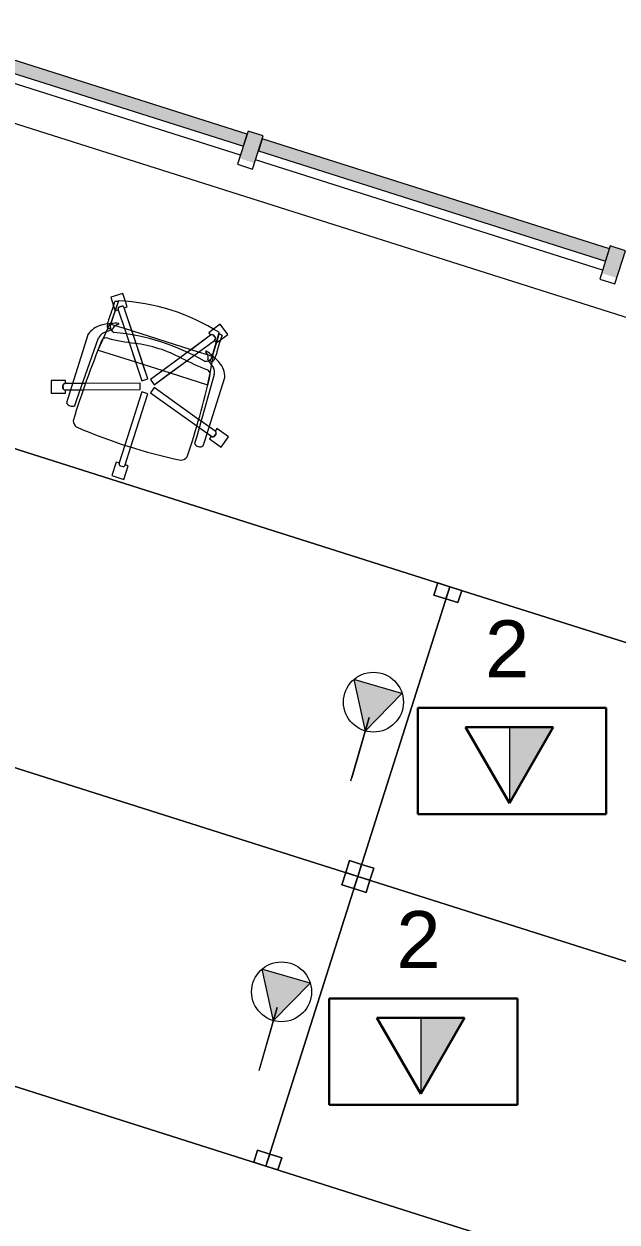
# Model space of a CAD drawing. Header units: inches. Extents: x 385 to 2249, y -1773 to -36.
# Drawn here: x 1794.3 to 1887.9, y -623.5 to -434.2 of the extents above; entities that cross this region are included whole.
import ezdxf

# ---------------------------------------------------------------- set-up
doc = ezdxf.new("R2010")
doc.units = ezdxf.units.IN
doc.header["$MEASUREMENT"] = 0
for name, color, linetype, lineweight in [('A-ANNO-NOTE', 131, 'Continuous', 30), ('A-GLAZ-CURT', 52, 'Continuous', 13), ('A-GLAZ-CWMG', 51, 'Continuous', 13), ('A-WALL', 113, 'Continuous', 13), ('I-FURN', 30, 'Continuous', 9)]:
    doc.layers.add(name, color=color, linetype=linetype, lineweight=lineweight)
doc.styles.add('Swis721 Lt BT', font='swissl.ttf', dxfattribs={"height": 9})

# ---------------------------------------------------------------- blocks, each defined once
blk = doc.blocks.new('System Panel - Glazed 2-5034848-Level 7 POWER _ SIGNAL')
at = {"layer": 'A-GLAZ-CURT', "lineweight": 9}
blk.add_hatch(color=7, dxfattribs=at).paths.add_polyline_path([(28.75, 0.25), (28.75, 2.25), (-28.75, 2.25), (-28.75, 0.25)], flags=0)
at = {"layer": 'A-GLAZ-CURT', "color": 8, "lineweight": 20}
for p, q in [((28.75, 2.25), (-28.75, 2.25)), ((-28.75, 2.25), (-28.75, 0.25)), ((28.75, 0.25), (28.75, 2.25)), ((-28.75, 0.25), (28.75, 0.25))]:
    blk.add_line(p, q, dxfattribs=at)
blk = doc.blocks.new('Rectangular Mullion - 2_5_ x 5_ rectangular-5019623-Level 7 POWER _ SIGNAL')
at = {"layer": 'A-GLAZ-CWMG', "lineweight": 9}
blk.add_hatch(color=7, dxfattribs=at).paths.add_polyline_path([(0, 1.76), (0, -2.75), (-2.5, -2.75), (-2.5, 1.76), (-1.23, 1.76)], flags=0)
at = {"layer": 'A-GLAZ-CWMG', "color": 8, "lineweight": 20}
for p, q in [((-2.5, 2.75), (0, 2.75)), ((-2.5, -2.75), (-2.5, 2.75)), ((0, 2.75), (0, -2.75)), ((0, -2.75), (-2.5, -2.75))]:
    blk.add_line(p, q, dxfattribs=at)
blk = doc.blocks.new('System Panel - Glazed 2-5035148-Level 7 POWER _ SIGNAL')
at = {"layer": 'A-GLAZ-CURT', "lineweight": 9}
blk.add_hatch(color=7, dxfattribs=at).paths.add_polyline_path([(28.75, 0.25), (28.75, 2.25), (-28.75, 2.25), (-28.75, 0.25), (27.79, 0.25)], flags=0)
at = {"layer": 'A-GLAZ-CURT', "color": 8, "lineweight": 20}
for p, q in [((28.75, 2.25), (-28.75, 2.25)), ((-28.75, 2.25), (-28.75, 0.25)), ((28.75, 0.25), (28.75, 2.25)), ((-28.75, 0.25), (28.75, 0.25))]:
    blk.add_line(p, q, dxfattribs=at)
blk = doc.blocks.new('Walls 68 - Walls 3-5097730-Level 7 POWER _ SIGNAL')
at = {"layer": 'A-WALL', "lineweight": 9}
for p, q in [((59.48, -1675.39), (59.48, -1462.79)), ((53.49, -1571.3), (53.49, -1628.8)), ((53.49, -1631.3), (53.49, -1688.8))]:
    blk.add_line(p, q, dxfattribs=at)
blk = doc.blocks.new('Rectangular Table - Rectangular Table-V44-Level 7 POWER _ SIGNAL')
at = {"layer": 'I-FURN'}
for p, q in [((-46, 24), (-48, 24)), ((-48, 24), (-48, 22)), ((-48, 22), (-48, 24)), ((-48, 24), (-46, 24)), ((48, 24), (-48, 24)), ((-48, 24), (-48, -24)), ((-48, -24), (-48, 24)), ((-48, 24), (48, 24)), ((-46, 22), (-46, 24)), ((-46, 24), (-46, 22)), ((46, 24), (46, 22)), ((48, 24), (46, 24)), ((46, 24), (48, 24)), ((46, 22), (46, 24)), ((48, 22), (48, 24)), ((48, 24), (48, 22)), ((48, -24), (48, 24)), ((48, 24), (48, -24)), ((-48, 22), (-46, 22)), ((-46, 22), (-48, 22)), ((46, 22), (48, 22)), ((48, 22), (46, 22)), ((-46, -22), (-48, -22)), ((-48, -22), (-48, -24)), ((-48, -24), (-48, -22)), ((-48, -22), (-46, -22)), ((-46, -24), (-46, -22)), ((-46, -22), (-46, -24)), ((48, -22), (46, -22)), ((46, -22), (46, -24)), ((46, -24), (46, -22)), ((46, -22), (48, -22)), ((48, -24), (48, -22)), ((48, -22), (48, -24)), ((-48, -24), (-46, -24)), ((-46, -24), (-48, -24)), ((-48, -24), (48, -24)), ((48, -24), (-48, -24)), ((46, -24), (48, -24)), ((48, -24), (46, -24))]:
    blk.add_line(p, q, dxfattribs=at)
blk = doc.blocks.new('Rectangular Table - Rectangular Table-V46-Level 7 POWER _ SIGNAL')
at = {"layer": 'I-FURN'}
for p, q in [((-46, 24), (-48, 24)), ((-48, 24), (-48, 23.86)), ((-48, 23.86), (-48, 24)), ((-48, 24), (-46, 24)), ((48, 24), (-48, 24)), ((-48, 24), (-48, -24)), ((-48, 23.86), (-48, 24)), ((-48, 24), (48, 24)), ((-48, 23.86), (-48, 22)), ((-48, 22.14), (-48, 23.86)), ((-48, -23.86), (-48, 23.86)), ((-46, 22), (-46, 24)), ((-46, 24), (-46, 22)), ((46, 24), (46, 22)), ((48, 24), (46, 24)), ((46, 24), (48, 24)), ((46, 22), (46, 24)), ((48, 22), (48, 24)), ((48, 24), (48, 22)), ((48, -24), (48, 24)), ((48, 24), (48, -24)), ((-48, 22), (-48, 22.14)), ((-48, 22), (-46, 22)), ((-46, 22), (-48, 22)), ((46, 22), (48, 22)), ((48, 22), (46, 22)), ((-46, -22), (-48, -22)), ((-48, -22), (-48, -23.86)), ((-48, -23.86), (-48, -22)), ((-48, -22), (-46, -22)), ((-46, -24), (-46, -22)), ((-46, -22), (-46, -24)), ((48, -22), (46, -22)), ((46, -22), (46, -24)), ((46, -24), (46, -22)), ((46, -22), (48, -22)), ((48, -24), (48, -22)), ((48, -22), (48, -24)), ((-48, -23.86), (-48, -24)), ((-48, -24), (-48, -23.86)), ((-48, -24), (-48, -23.86)), ((-48, -24), (-46, -24)), ((-46, -24), (-48, -24)), ((-48, -24), (48, -24)), ((48, -24), (-48, -24)), ((46, -24), (48, -24)), ((48, -24), (46, -24))]:
    blk.add_line(p, q, dxfattribs=at)
blk = doc.blocks.new('Rectangular Table - Rectangular Table-5809073-Level 7 POWER _ SIGNAL')
at = {"layer": 'I-FURN'}
for p, q in [((-46, 24), (-48, 24)), ((-48, 24), (-48, 22)), ((-48, 22), (-48, 24)), ((-48, 24), (-46, 24)), ((48, 24), (-48, 24)), ((-48, 24), (-48, -24)), ((-48, -24), (-48, 24)), ((-48, 24), (48, 24)), ((-46, 22), (-46, 24)), ((-46, 24), (-46, 22)), ((46, 24), (46, 22)), ((48, 24), (46, 24)), ((46, 24), (48, 24)), ((46, 22), (46, 24)), ((48, 22), (48, 24)), ((48, 24), (48, 22)), ((48, -24), (48, 24)), ((48, 24), (48, -24)), ((-48, 22), (-46, 22)), ((-46, 22), (-48, 22)), ((46, 22), (48, 22)), ((48, 22), (46, 22)), ((-46, -22), (-48, -22)), ((-48, -22), (-48, -24)), ((-48, -24), (-48, -22)), ((-48, -22), (-46, -22)), ((-46, -24), (-46, -22)), ((-46, -22), (-46, -24)), ((48, -22), (46, -22)), ((46, -22), (46, -24)), ((46, -24), (46, -22)), ((46, -22), (48, -22)), ((48, -24), (48, -22)), ((48, -22), (48, -24)), ((-48, -24), (-46, -24)), ((-46, -24), (-48, -24)), ((-48, -24), (48, -24)), ((48, -24), (-48, -24)), ((46, -24), (48, -24)), ((48, -24), (46, -24))]:
    blk.add_line(p, q, dxfattribs=at)
blk = doc.blocks.new('Rectangular Table - Rectangular Table-V51-Level 7 POWER _ SIGNAL')
at = {"layer": 'I-FURN'}
for p, q in [((-46, 24), (-48, 24)), ((-48, 24), (-48, 23.86)), ((-48, 23.86), (-48, 24)), ((-48, 24), (-46, 24)), ((48, 24), (-48, 24)), ((-48, 24), (-48, -24)), ((-48, 23.86), (-48, 24)), ((-48, 24), (48, 24)), ((-48, 23.86), (-48, 22)), ((-48, 22), (-48, 23.86)), ((-48, -23.86), (-48, 23.86)), ((-46, 22), (-46, 24)), ((-46, 24), (-46, 22)), ((46, 24), (46, 22)), ((48, 24), (46, 24)), ((46, 24), (48, 24)), ((46, 22), (46, 24)), ((48, 22), (48, 24)), ((48, 24), (48, 22)), ((48, -24), (48, 24)), ((48, 24), (48, -24)), ((-48, 22), (-46, 22)), ((-46, 22), (-48, 22)), ((46, 22), (48, 22)), ((48, 22), (46, 22)), ((-46, -22), (-48, -22)), ((-48, -22), (-48, -23.86)), ((-48, -22.14), (-48, -22)), ((-48, -22), (-46, -22)), ((-48, -23.86), (-48, -22.14)), ((-46, -24), (-46, -22)), ((-46, -22), (-46, -24)), ((48, -22), (46, -22)), ((46, -22), (46, -24)), ((46, -24), (46, -22)), ((46, -22), (48, -22)), ((48, -24), (48, -22)), ((48, -22), (48, -24)), ((-48, -23.86), (-48, -24)), ((-48, -24), (-48, -23.86)), ((-48, -24), (-48, -23.86)), ((-48, -24), (-46, -24)), ((-46, -24), (-48, -24)), ((-48, -24), (48, -24)), ((48, -24), (-48, -24)), ((46, -24), (48, -24)), ((48, -24), (46, -24))]:
    blk.add_line(p, q, dxfattribs=at)
blk = doc.blocks.new('F-Haworth_Chair_X99-Seminar - X99 Advanced Seminar Chair-V71-Level 7 POWER _ SIGNAL')
at = {"layer": 'I-FURN'}
for p, q in [((-8.08, 12.82), (-9.7, 11.65)), ((-8.08, 12.82), (-9.7, 11.65)), ((-9.7, 11.65), (-8.88, 10.52)), ((-9.7, 11.65), (-8.88, 10.52)), ((-8.34, 11.52), (-8.42, 7.57)), ((-8.42, 7.57), (-8.34, 11.37)), ((-7.29, 11.74), (-8.08, 12.82)), ((-7.29, 11.74), (-8.08, 12.82)), ((-6.76, 11), (-7.29, 11.74)), ((-6.76, 11), (-7.29, 11.74)), ((7.29, 11.74), (6.76, 11)), ((7.29, 11.74), (6.76, 11)), ((8.08, 12.82), (7.29, 11.74)), ((8.08, 12.82), (7.29, 11.74)), ((9.7, 11.65), (8.08, 12.82)), ((9.7, 11.65), (8.08, 12.82)), ((8.42, 7.57), (8.34, 11.52)), ((8.34, 11.37), (8.42, 7.57)), ((8.88, 10.52), (9.7, 11.65)), ((8.88, 10.52), (9.7, 11.65)), ((-8.88, 10.52), (-8.38, 9.83)), ((-8.88, 10.52), (-8.38, 9.83)), ((-8.38, 9.83), (-7.99, 10.11)), ((-8.38, 9.83), (-7.99, 10.11)), ((-8, 10.58), (-7.59, 10.88)), ((-8, 10.58), (-7.59, 10.88)), ((-7.59, 10.87), (-7.99, 10.57)), ((-7.59, 10.87), (-7.99, 10.57)), ((-7.97, 10.12), (-6.14, 7.6)), ((-7.97, 10.12), (-5.95, 7.33)), ((-4.9, 7.6), (-7.16, 10.71)), ((-4.47, 7.01), (-7.16, 10.71)), ((-7.15, 10.72), (-6.76, 11)), ((-7.15, 10.72), (-6.76, 11)), ((7.16, 10.71), (4.47, 7.01)), ((7.16, 10.71), (4.9, 7.6)), ((5.57, 6.82), (7.97, 10.12)), ((6.14, 7.6), (7.97, 10.12)), ((6.76, 11), (7.15, 10.72)), ((6.76, 11), (7.15, 10.72)), ((7.59, 10.88), (8, 10.58)), ((7.59, 10.88), (8, 10.58)), ((7.99, 10.57), (7.59, 10.87)), ((7.99, 10.57), (7.59, 10.87)), ((7.99, 10.11), (8.38, 9.83)), ((7.99, 10.11), (8.38, 9.83)), ((8.38, 9.83), (8.88, 10.52)), ((8.38, 9.83), (8.88, 10.52)), ((-8.6, 7.6), (-8.62, 7.43)), ((-8.49, 7.6), (-8.56, 7.6)), ((-7.65, 7.6), (-8.4, 7.6)), ((-6.14, 7.6), (-7.65, 7.6)), ((-7.18, 7.99), (-7.21, 8.13)), ((-4.9, 7.6), (-6.14, 7.6)), ((-6.14, 7.6), (-5.95, 7.33)), ((4.9, 7.6), (-4.9, 7.6)), ((-4.47, 7.01), (-4.9, 7.6)), ((4.9, 7.6), (4.47, 7.01)), ((6.14, 7.6), (4.9, 7.6)), ((5.57, 6.82), (6.14, 7.6)), ((7.65, 7.6), (6.14, 7.6)), ((7.21, 8.13), (7.18, 7.99)), ((8.4, 7.6), (7.65, 7.6)), ((8.56, 7.6), (8.49, 7.6)), ((8.62, 7.43), (8.6, 7.6)), ((-9.13, 5.92), (-8.07, 6.77)), ((-8.75, 6.22), (-8.88, 4.99)), ((-8.68, 6.87), (-8.75, 6.22)), ((-8.62, 7.42), (-8.68, 6.91)), ((-8.61, 6.81), (-8.23, 6.95)), ((-8.07, 6.77), (-7.95, 6.87)), ((-5.95, 7.33), (-5.57, 6.82)), ((-5.95, 7.33), (-5.57, 6.82)), ((-5.57, 6.82), (-4.79, 5.75)), ((-5.57, 6.82), (-4.79, 5.75)), ((-4.79, 5.75), (-2.89, 3.12)), ((-4.79, 5.75), (-1.04, 0.58)), ((-3.68, 5.91), (-4.47, 7.01)), ((-3.68, 5.91), (-4.47, 7.01)), ((-1.65, 3.12), (-3.68, 5.91)), ((-0.23, 1.17), (-3.68, 5.91)), ((3.68, 5.91), (0.23, 1.17)), ((1.04, 0.58), (4.79, 5.75)), ((3.68, 5.91), (1.65, 3.12)), ((2.89, 3.12), (4.79, 5.75)), ((4.47, 7.01), (3.68, 5.91)), ((4.47, 7.01), (3.68, 5.91)), ((4.79, 5.75), (5.57, 6.82)), ((4.79, 5.75), (5.57, 6.82)), ((7.95, 6.87), (8.03, 6.81)), ((8.07, 6.77), (9.13, 5.92)), ((8.23, 6.95), (8.61, 6.81)), ((8.68, 6.87), (8.62, 7.42)), ((8.75, 6.22), (8.68, 6.87)), ((8.88, 4.99), (8.75, 6.22)), ((-11.32, 5.06), (-11.32, -5.48)), ((-9.92, -5.36), (-9.57, 4.97)), ((-8.9, 4.8), (-9.07, 3.2)), ((-8.88, 4.99), (-8.89, 4.91)), ((8.89, 4.91), (8.88, 4.99)), ((9.07, 3.2), (8.9, 4.77)), ((9.57, 4.97), (9.92, -5.36)), ((11.32, -5.48), (11.32, 5.06)), ((-9.07, 3.2), (-9.07, 3.12)), ((-9.07, 3.12), (-2.89, 3.12)), ((-2.89, 3.12), (-1.65, 3.12)), ((-2.89, 3.12), (-1.04, 0.58)), ((-1.65, 3.12), (1.65, 3.12)), ((-0.23, 1.17), (-1.65, 3.12)), ((1.65, 3.12), (0.23, 1.17)), ((1.04, 0.58), (2.89, 3.12)), ((1.65, 3.12), (2.89, 3.12)), ((2.89, 3.12), (9.07, 3.12)), ((9.07, 3.12), (9.07, 3.2)), ((-1.18, 0.14), (-9.37, -2.52)), ((-1.18, 0.14), (-9.37, -2.52)), ((-0.87, -0.81), (-1.18, 0.14)), ((-0.87, -0.81), (-1.18, 0.14)), ((-1.04, 0.58), (-0.23, 1.17)), ((-1.04, 0.58), (-0.23, 1.17)), ((0.23, 1.17), (1.04, 0.58)), ((0.23, 1.17), (1.04, 0.58)), ((1.18, 0.14), (0.87, -0.81)), ((1.18, 0.14), (0.87, -0.81)), ((9.37, -2.52), (1.18, 0.14)), ((9.37, -2.52), (1.18, 0.14)), ((-9.38, -3.57), (-0.87, -0.81)), ((-9.38, -3.57), (-0.87, -0.81)), ((-0.5, -1.08), (-0.5, -9.91)), ((0.5, -1.08), (-0.5, -1.08)), ((-0.5, -1.08), (-0.5, -9.91)), ((0.5, -1.08), (-0.5, -1.08)), ((0.5, -9.91), (0.5, -1.08)), ((0.5, -9.91), (0.5, -1.08)), ((0.87, -0.81), (9.38, -3.57)), ((0.87, -0.81), (9.38, -3.57)), ((-12.55, -3.03), (-14.69, -3.72)), ((-12.55, -3.03), (-14.69, -3.72)), ((-14.69, -3.72), (-14.08, -5.62)), ((-14.69, -3.72), (-14.08, -5.62)), ((-12.4, -3.49), (-12.55, -3.03)), ((-12.4, -3.49), (-12.55, -3.03)), ((-11.32, -3.15), (-12.4, -3.5)), ((-11.32, -3.15), (-12.4, -3.5)), ((-9.83, -2.67), (-11.32, -3.15)), ((-9.83, -2.67), (-11.32, -3.15)), ((-11.32, -4.21), (-9.86, -3.73)), ((-11.32, -4.21), (-9.86, -3.73)), ((-9.86, -3.73), (-9.38, -3.57)), ((-9.86, -3.73), (-9.38, -3.57)), ((-9.37, -2.52), (-9.83, -2.67)), ((-9.37, -2.52), (-9.83, -2.67)), ((9.83, -2.67), (9.37, -2.52)), ((9.83, -2.67), (9.37, -2.52)), ((9.38, -3.57), (9.86, -3.73)), ((9.38, -3.57), (9.86, -3.73)), ((11.32, -3.15), (9.83, -2.67)), ((11.32, -3.15), (9.83, -2.67)), ((9.86, -3.73), (11.32, -4.21)), ((9.86, -3.73), (11.32, -4.21)), ((12.4, -3.5), (11.32, -3.15)), ((12.4, -3.5), (11.32, -3.15)), ((12.55, -3.03), (12.4, -3.49)), ((12.55, -3.03), (12.4, -3.49)), ((14.69, -3.72), (12.55, -3.03)), ((14.69, -3.72), (12.55, -3.03)), ((14.08, -5.62), (14.69, -3.72)), ((14.08, -5.62), (14.69, -3.72)), ((-14.08, -5.62), (-11.94, -4.93)), ((-14.08, -5.62), (-11.94, -4.93)), ((-12.53, -4.34), (-12.69, -3.85)), ((-12.53, -4.34), (-12.69, -3.85)), ((-12.68, -3.86), (-12.52, -4.33)), ((-12.68, -3.86), (-12.52, -4.33)), ((-12.09, -4.45), (-11.32, -4.21)), ((-12.09, -4.45), (-11.32, -4.21)), ((-11.94, -4.93), (-12.09, -4.47)), ((-11.94, -4.93), (-12.09, -4.47)), ((-11.32, -5.48), (-11.3, -6.32)), ((-9.92, -6.36), (-9.92, -5.36)), ((9.92, -5.36), (9.92, -6.36)), ((11.3, -6.32), (11.32, -5.48)), ((11.32, -4.21), (12.09, -4.45)), ((11.32, -4.21), (12.09, -4.45)), ((12.09, -4.47), (11.94, -4.93)), ((12.09, -4.47), (11.94, -4.93)), ((11.94, -4.93), (14.08, -5.62)), ((11.94, -4.93), (14.08, -5.62)), ((12.52, -4.33), (12.68, -3.86)), ((12.52, -4.33), (12.68, -3.86)), ((12.69, -3.85), (12.53, -4.34)), ((12.69, -3.85), (12.53, -4.34)), ((-0.5, -9.91), (-0.5, -12.88)), ((-0.5, -9.91), (-0.5, -12.88)), ((0.5, -12.88), (0.5, -9.91)), ((0.5, -12.88), (0.5, -9.91)), ((-0.52, -12.88), (-1, -12.88)), ((-1, -12.88), (-1, -15.13)), ((-0.52, -12.88), (-1, -12.88)), ((-1, -12.88), (-1, -15.13)), ((1, -12.88), (0.52, -12.88)), ((1, -12.88), (0.52, -12.88)), ((1, -15.13), (1, -12.88)), ((1, -15.13), (1, -12.88)), ((-1, -15.13), (1, -15.13)), ((-1, -15.13), (1, -15.13)), ((0.26, -13.26), (-0.26, -13.26)), ((0.26, -13.26), (-0.26, -13.26)), ((-0.25, -13.25), (0.25, -13.25)), ((-0.25, -13.25), (0.25, -13.25))]:
    blk.add_line(p, q, dxfattribs=at)
for centre, radius, start, end in [((0, -20.73), 33.17, 104.5766, 105.5522), ((0, -20.29), 32.89, 75.3075, 104.696), ((0, -20.73), 33.17, 74.4478, 75.4234), ((-36.06, 10.03), 27.2, 355.9857, 2.5118), ((-7.66, 10.36), 0.407, 147.1651, 216.8349), ((-7.66, 10.36), 0.407, 147.1651, 216.8349), ((-7.64, 10.36), 0.406, 148.6199, 216), ((-7.64, 10.36), 0.406, 148.6199, 216), ((-7.48, 10.49), 0.407, 35.1651, 104.8349), ((-7.48, 10.49), 0.407, 35.1651, 104.8349), ((-7.49, 10.47), 0.406, 36, 103.3801), ((-7.49, 10.47), 0.406, 36, 103.3801), ((7.48, 10.49), 0.407, 75.1651, 144.8349), ((7.48, 10.49), 0.407, 75.1651, 144.8349), ((7.49, 10.47), 0.406, 76.6199, 144), ((7.49, 10.47), 0.406, 117.0479, 144), ((7.49, 10.47), 0.406, 76.6199, 117.0479), ((7.64, 10.36), 0.406, 324, 31.3801), ((7.64, 10.36), 0.406, 324, 17.9041), ((7.66, 10.36), 0.407, 323.1651, 32.8349), ((7.66, 10.36), 0.407, 323.1651, 32.8349), ((7.64, 10.36), 0.406, 17.9041, 31.3801), ((36.06, 10.03), 27.2, 177.4882, 184.0143), ((-5.2, 7.86), 3.74, 175.9857, 189.9064), ((-4.71, -1.15), 9.61, 113.5094, 116.0036), ((-4.71, -1.15), 9.61, 112.927, 113.3607), ((-4.71, -1.15), 9.61, 105.0666, 112.7369), ((-6.55, 6.76), 1.38, 117.0503, 145.9813), ((6.55, 6.76), 1.38, 34.0187, 62.9497), ((4.71, -1.15), 9.61, 67.2631, 74.9334), ((4.71, -1.15), 9.61, 66.6393, 67.073), ((4.71, -1.15), 9.61, 63.9964, 66.4906), ((5.2, 7.86), 3.74, 350.0936, 4.0143), ((-7.87, 3.92), 3.63, 121.9522, 161.8211), ((-4.71, -1.15), 9.61, 116.0036, 121.9522), ((-8.18, 4.9), 1.39, 132.8922, 177.1987), ((-8.28, 7.33), 0.613, 189.9064, 237.4573), ((-7.37, 7.55), 1.05, 178.8214, 214.7998), ((-7.37, 7.55), 1.05, 178.8214, 264.0446), ((-11.32, 48.08), 42.84, 274.2301, 280.0233), ((-6.55, 6.76), 1.38, 147.5752, 174.9122), ((0, -26.49), 33.83, 77.2285, 102.7715), ((0, -15.97), 22.19, 79.9767, 100.0233), ((11.32, 48.08), 42.84, 259.9767, 265.7699), ((7.37, 7.55), 1.05, 275.9554, 1.1786), ((6.55, 6.76), 1.38, 5.0878, 32.4248), ((7.37, 7.55), 1.05, 325.2002, 1.1786), ((8.28, 7.33), 0.613, 302.5427, 350.0936), ((4.71, -1.15), 9.61, 58.0478, 63.9964), ((8.18, 4.9), 1.39, 2.8013, 47.1078), ((7.87, 3.92), 3.63, 18.1789, 58.0478), ((144.06, -7.32), 153.52, 175.4787, 180.5251), ((-8.24, 4.59), 0.763, 84.2338, 165.7662), ((8.24, 4.59), 0.763, 14.2338, 95.7662), ((-144.06, -7.32), 153.52, 359.4749, 4.5213), ((-12.28, -3.88), 0.407, 107.1651, 176.8349), ((-12.28, -3.88), 0.407, 107.1651, 176.8349), ((-12.27, -3.89), 0.406, 108, 175.3801), ((-12.27, -3.89), 0.406, 161.9041, 175.3801), ((-12.27, -3.89), 0.406, 121.476, 161.9041), ((-12.27, -3.89), 0.406, 108, 121.476), ((12.28, -3.88), 0.407, 3.1651, 72.8349), ((12.28, -3.88), 0.407, 3.1651, 72.8349), ((12.27, -3.89), 0.406, 45.0479, 72), ((12.27, -3.89), 0.406, 4.6199, 72), ((12.27, -3.89), 0.406, 4.6199, 45.0479), ((-12.22, -4.09), 0.407, 219.1651, 288.8349), ((-12.22, -4.09), 0.407, 219.1651, 288.8349), ((-12.22, -4.07), 0.406, 220.6199, 274.524), ((-12.22, -4.07), 0.406, 220.6199, 288), ((-12.22, -4.07), 0.406, 274.524, 288), ((12.22, -4.07), 0.406, 252, 319.3801), ((12.22, -4.09), 0.407, 251.1651, 320.8349), ((12.22, -4.09), 0.407, 251.1651, 320.8349), ((12.22, -4.07), 0.406, 252, 265.476), ((12.22, -4.07), 0.406, 265.476, 305.9041), ((12.22, -4.07), 0.406, 305.9041, 319.3801), ((-10.58, -5.68), 0.956, 221.8901, 314.1099), ((10.58, -5.68), 0.956, 225.8901, 318.1099), ((-8.21, -8.28), 1.31, 200.0433, 249.9567), ((8.21, -8.28), 1.31, 290.0433, 339.9567), ((0, 75.01), 84.96, 264.1475, 275.8525), ((-0.11, -12.88), 0.407, 179.1651, 248.8349), ((-0.11, -12.88), 0.407, 179.1651, 248.8349), ((-0.09, -12.88), 0.406, 180, 193.476), ((-0.09, -12.88), 0.406, 180, 247.3801), ((-0.09, -12.88), 0.406, 193.476, 233.9041), ((-0.09, -12.88), 0.406, 233.9041, 247.3801), ((0.09, -12.88), 0.406, 292.6199, 360), ((0.09, -12.88), 0.406, 292.6199, 306.0959), ((0.11, -12.88), 0.407, 291.1651, 0.8349), ((0.11, -12.88), 0.407, 291.1651, 0.8349), ((0.09, -12.88), 0.406, 306.0959, 346.524), ((0.09, -12.88), 0.406, 346.524, 360)]:
    blk.add_arc(centre, radius, start, end, dxfattribs=at)

msp = doc.modelspace()

# ---------------------------------------------------------------- hatches: boundary and pattern name
at = {"layer": 'A-ANNO-NOTE', "lineweight": 9}
for points in [[(1848.17, -545.91), (1853.98, -539.96), (1846.4, -537.79)], [(1870.94, -557.31), (1877.86, -545.31), (1870.94, -545.31), (1870.94, -552.02)], [(1833.65, -591.67), (1839.47, -585.72), (1831.88, -583.54)], [(1856.94, -603.22), (1863.86, -591.22), (1856.94, -591.22)]]:
    msp.add_hatch(color=256, dxfattribs=at).paths.add_polyline_path(points, flags=0)

# ---------------------------------------------------------------- linework, layer by layer
for p, q in [((1853.98, -539.96), (1846.4, -537.79)), ((1846.4, -537.79), (1848.17, -545.91)), ((1848.17, -545.91), (1853.98, -539.96)), ((1845.92, -553.77), (1848.78, -543.8)), ((1848.78, -543.8), (1846.05, -553.32)), ((1848.78, -543.8), (1847.35, -548.78)), ((1870.94, -545.31), (1870.94, -557.31)), ((1870.94, -557.31), (1877.86, -545.31)), ((1877.86, -545.31), (1870.94, -545.31)), ((1839.47, -585.72), (1831.88, -583.54)), ((1831.88, -583.54), (1833.65, -591.67)), ((1833.65, -591.67), (1839.47, -585.72)), ((1831.41, -599.52), (1834.26, -589.56)), ((1834.26, -589.56), (1831.54, -599.07)), ((1834.26, -589.56), (1832.84, -594.53)), ((1856.94, -591.22), (1856.94, -603.22)), ((1856.94, -603.22), (1863.86, -591.22)), ((1863.86, -591.22), (1856.94, -591.22))]:
    msp.add_line(p, q, dxfattribs=at)
at = {"layer": 'A-ANNO-NOTE'}
for p, q in [((1856.5, -542.25), (1886.22, -542.25)), ((1856.5, -559.06), (1856.5, -542.25)), ((1886.22, -542.25), (1886.22, -559.06)), ((1864.01, -545.31), (1877.86, -545.31)), ((1870.94, -557.31), (1864.01, -545.31)), ((1877.86, -545.31), (1870.94, -557.31)), ((1886.22, -559.06), (1856.5, -559.06)), ((1842.5, -588.17), (1872.22, -588.17)), ((1842.5, -604.98), (1842.5, -588.17)), ((1872.22, -588.17), (1872.22, -604.98)), ((1850.01, -591.22), (1863.86, -591.22)), ((1856.94, -603.22), (1850.01, -591.22)), ((1863.86, -591.22), (1856.94, -603.22)), ((1872.22, -604.98), (1842.5, -604.98))]:
    msp.add_line(p, q, dxfattribs=at)
at = {"layer": 'A-ANNO-NOTE', "lineweight": 9}
for centre in [(1849.48, -541.35), (1834.97, -587.1)]:
    msp.add_circle(centre, 4.73, dxfattribs=at)

# ---------------------------------------------------------------- block references
at = {"layer": 'A-GLAZ-CURT', "lineweight": 9, "rotation": 342.396186574362}
for name, p in [('System Panel - Glazed 2-5035148-Level 7 POWER _ SIGNAL', (1801.46, -445.07)), ('System Panel - Glazed 2-5034848-Level 7 POWER _ SIGNAL', (1858.65, -463.22))]:
    msp.add_blockref(name, p, dxfattribs=at)
at = {"layer": 'A-GLAZ-CWMG', "lineweight": 9, "extrusion": (0, 0, -1), "rotation": 197.603813425638}
for p in [(-1831.24, -454.53), (-1888.43, -472.67)]:
    msp.add_blockref('Rectangular Mullion - 2_5_ x 5_ rectangular-5019623-Level 7 POWER _ SIGNAL', p, dxfattribs=at)
at = {"layer": 'A-WALL', "lineweight": 9, "rotation": 252.3961828634399}
msp.add_blockref('Walls 68 - Walls 3-5097730-Level 7 POWER _ SIGNAL', (3399.56, -897.34), dxfattribs=at)
at = {"layer": 'I-FURN'}
for name, p, rotation in [('F-Haworth_Chair_X99-Seminar - X99 Advanced Seminar Chair-V71-Level 7 POWER _ SIGNAL', (1813.71, -491.45), 342.3961865743617), ('Rectangular Table - Rectangular Table-V44-Level 7 POWER _ SIGNAL', (1808.52, -531.49), 162.3961865743618), ('Rectangular Table - Rectangular Table-V46-Level 7 POWER _ SIGNAL', (1900.02, -560.52), 162.3961865743618), ('Rectangular Table - Rectangular Table-5809073-Level 7 POWER _ SIGNAL', (1794, -577.24), 162.3961865743618), ('Rectangular Table - Rectangular Table-V51-Level 7 POWER _ SIGNAL', (1885.5, -606.28), 162.3961865743618)]:
    msp.add_blockref(name, p, dxfattribs=dict(at, rotation=rotation))

# ---------------------------------------------------------------- texts
at = {"layer": 'A-ANNO-NOTE', "lineweight": 9, "char_height": 9, "width": 8.181, "attachment_point": 1, "style": 'Swis721 Lt BT'}
for insert in [(1867.1, -528.43), (1853.1, -574.35)]:
    msp.add_mtext('2', dxfattribs=dict(at, insert=insert))

doc.saveas('drawing.dxf')
